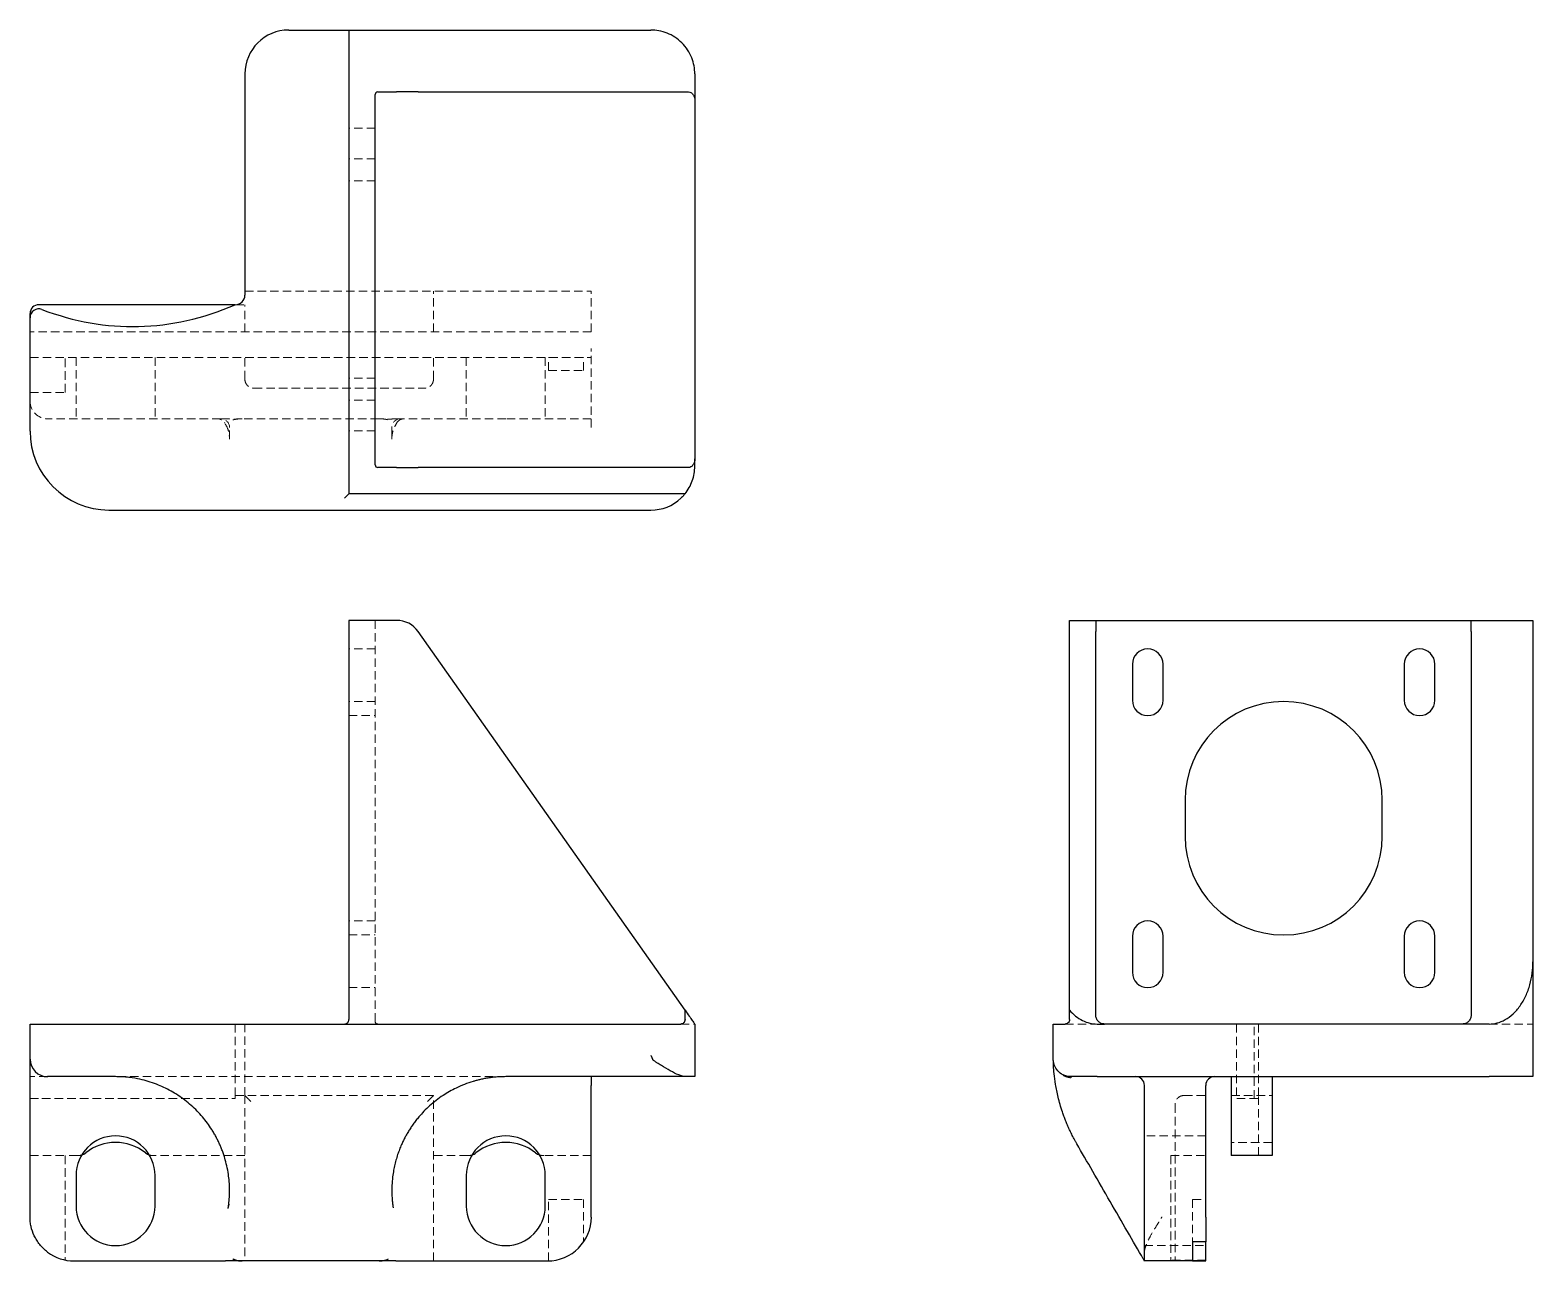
# Model space of a CAD drawing. Header units: millimetres. Extents: x 33 to 259, y 9 to 194.
import ezdxf

# ---------------------------------------------------------------- set-up
doc = ezdxf.new("R2010")
doc.units = ezdxf.units.MM
doc.linetypes.add('HIDDEN', pattern=[1.905, 1.27, -0.635])

msp = doc.modelspace()

# ---------------------------------------------------------------- linework, layer by layer
at = {"color": 7, "linetype": 'Continuous', "lineweight": 25}
for p, q in [((71.92, 194.09), (80.3, 194.09)), ((80.3, 194.09), (80.96, 194.09)), ((80.96, 194.09), (80.96, 124.37)), ((80.96, 194.09), (88.14, 194.09)), ((88.14, 194.09), (91.37, 194.09)), ((91.37, 194.09), (126.4, 194.09)), ((65.32, 187.5), (65.32, 154.25)), ((133, 187.5), (133, 183.47)), ((84.91, 128.72), (84.91, 184.4)), ((85.31, 184.79), (88.14, 184.79)), ((91.37, 184.79), (88.14, 184.79)), ((91.37, 184.79), (132.07, 184.79)), ((133, 183.47), (133, 129.65)), ((63.87, 152.8), (34.32, 152.8)), ((33, 150.85), (33, 151.48)), ((33, 133.8), (33, 150.85)), ((133, 128.52), (133, 129.65)), ((88.14, 128.33), (85.31, 128.33)), ((88.14, 128.33), (91.37, 128.33)), ((132.07, 128.33), (91.37, 128.33)), ((88.14, 124.37), (80.96, 124.37)), ((91.37, 124.37), (88.14, 124.37)), ((131.53, 124.37), (91.37, 124.37)), ((44.87, 121.93), (126.4, 121.93)), ((88.14, 105.34), (80.96, 105.34)), ((80.96, 105.34), (80.96, 45.31)), ((189.37, 105.34), (193.33, 105.34)), ((189.37, 103.66), (189.37, 105.34)), ((193.33, 105.34), (193.33, 103.66)), ((193.33, 105.34), (193.72, 105.34)), ((193.72, 105.34), (249.4, 105.34)), ((249.4, 105.34), (249.79, 105.34)), ((249.79, 105.34), (259.09, 105.34)), ((249.79, 103.66), (249.79, 105.34)), ((259.09, 105.34), (259.09, 103.66)), ((131.53, 46.74), (91.37, 103.66)), ((189.37, 46.74), (189.37, 103.66)), ((193.33, 45.97), (193.33, 103.66)), ((249.79, 103.66), (249.79, 45.97)), ((259.09, 103.66), (259.09, 54)), ((198.83, 98.74), (198.83, 93.33)), ((203.45, 93.33), (203.45, 98.74)), ((239.73, 98.74), (239.73, 93.33)), ((244.35, 93.33), (244.35, 98.74)), ((206.75, 78.29), (206.75, 72.88)), ((236.43, 72.88), (236.43, 78.29)), ((198.83, 57.84), (198.83, 52.43)), ((203.45, 52.43), (203.45, 57.84)), ((239.73, 57.84), (239.73, 52.43)), ((244.35, 52.43), (244.35, 57.84)), ((259.09, 54), (259.09, 36.74)), ((131.53, 45.31), (131.53, 46.74)), ((189.37, 45.31), (189.37, 46.74)), ((33, 39.37), (33, 44.65)), ((33, 44.65), (44.87, 44.65)), ((44.87, 44.65), (126.4, 44.65)), ((126.4, 44.65), (130.91, 44.65)), ((133, 44.65), (133, 36.74)), ((186.93, 39.85), (186.93, 44.65)), ((186.93, 44.65), (188.71, 44.65)), ((193.52, 44.65), (194.65, 44.65)), ((248.47, 44.65), (194.65, 44.65)), ((252.5, 44.65), (248.47, 44.65)), ((33, 35.42), (33, 39.37)), ((44.58, 36.74), (35.64, 36.74)), ((45.86, 36.74), (44.58, 36.74)), ((131.68, 36.74), (104.57, 36.74)), ((117.43, 36.74), (117.43, 35.42)), ((133, 36.74), (131.68, 36.74)), ((193.52, 36.74), (189.57, 36.74)), ((193.52, 36.74), (252.5, 36.74)), ((213.71, 36.74), (213.71, 24.86)), ((219.84, 36.74), (219.84, 24.86)), ((259.09, 36.74), (252.5, 36.74)), ((33, 15.63), (33, 35.42)), ((117.43, 15.63), (117.43, 35.42)), ((200.65, 15.63), (200.65, 35.42)), ((209.88, 15.63), (209.88, 35.42)), ((219.84, 24.86), (213.71, 24.86)), ((39.93, 21.89), (39.93, 17.28)), ((51.8, 17.28), (51.8, 21.89)), ((98.63, 21.89), (98.63, 17.28)), ((110.51, 17.28), (110.51, 21.89)), ((62.89, 17.54), (62.77, 16.92)), ((200.65, 9.03), (200.65, 15.63)), ((209.88, 15.63), (209.88, 11.9)), ((209.88, 11.9), (207.9, 11.9)), ((207.9, 11.9), (207.9, 9.03)), ((209.88, 9.03), (209.88, 11.9)), ((39.6, 9.03), (62.38, 9.03)), ((85.51, 9.03), (64.92, 9.03)), ((88.05, 9.03), (110.84, 9.03)), ((209.88, 9.03), (200.65, 9.03)), ((207.9, 9.03), (209.88, 9.03)), ((209.88, 9.03), (209.88, 9.03))]:
    msp.add_line(p, q, dxfattribs=at)
at = {"color": 7, "linetype": 'HIDDEN', "lineweight": 18}
for p, q in [((84.91, 179.35), (80.96, 179.35)), ((84.91, 174.73), (80.96, 174.73)), ((84.91, 171.43), (80.96, 171.43)), ((65.32, 154.84), (117.43, 154.84)), ((93.69, 148.71), (93.69, 154.84)), ((117.43, 148.71), (117.43, 154.84)), ((63.87, 152.8), (65.32, 152.8)), ((65.32, 148.71), (65.32, 152.8)), ((117.43, 148.71), (33, 148.71)), ((33, 144.88), (117.43, 144.88)), ((38.28, 139.61), (38.28, 144.88)), ((39.93, 144.88), (39.93, 135.65)), ((51.8, 144.88), (51.8, 135.65)), ((65.32, 141.59), (65.32, 144.88)), ((93.69, 141.59), (93.69, 144.88)), ((98.63, 144.88), (98.63, 135.65)), ((110.51, 144.88), (110.51, 135.65)), ((111, 142.9), (111, 144.88)), ((116.28, 142.9), (116.28, 144.88)), ((117.43, 134.33), (117.43, 146.2)), ((111, 142.9), (116.28, 142.9)), ((66.64, 140.27), (92.37, 140.27)), ((84.91, 141.75), (80.96, 141.75)), ((33, 139.61), (38.28, 139.61)), ((84.91, 138.45), (80.96, 138.45)), ((45.86, 135.65), (35.64, 135.65)), ((61.69, 135.65), (45.86, 135.65)), ((63.01, 132.6), (63.01, 134.33)), ((85.51, 135.65), (64.92, 135.65)), ((84.91, 133.83), (80.96, 133.83)), ((87.42, 134.33), (87.42, 132.6)), ((87.91, 135.65), (87.89, 135.65)), ((88.63, 135.65), (88.05, 135.65)), ((104.57, 135.65), (88.74, 135.65)), ((117.43, 135.65), (104.57, 135.65)), ((84.91, 105.34), (84.91, 45.97)), ((84.91, 101.05), (80.96, 101.05)), ((84.91, 93.13), (80.96, 93.13)), ((80.96, 91.02), (84.91, 91.02)), ((84.91, 60.15), (80.96, 60.15)), ((80.96, 58.04), (84.91, 58.04)), ((80.96, 50.13), (84.91, 50.13)), ((84.91, 45.05), (84.91, 45.97)), ((63.87, 44.65), (63.87, 33.9)), ((65.32, 33.9), (65.32, 44.65)), ((130.91, 44.65), (133, 44.65)), ((188.71, 44.65), (193.52, 44.65)), ((214.5, 44.65), (214.5, 33.44)), ((217.17, 33.44), (217.17, 44.65)), ((217.8, 44.65), (217.8, 33.9)), ((252.5, 44.65), (259.09, 44.65)), ((35.64, 36.74), (33, 36.74)), ((104.57, 36.74), (45.86, 36.74)), ((187.17, 38.31), (187.13, 38.36)), ((33, 33.44), (34.79, 33.44)), ((63.87, 33.44), (63.87, 33.9)), ((63.87, 33.9), (65.32, 33.9)), ((65.32, 33.9), (65.32, 9.03)), ((93.69, 33.9), (65.32, 33.9)), ((93.69, 9.03), (93.69, 33.9)), ((205.27, 32.58), (205.27, 9.03)), ((206.59, 33.9), (209.88, 33.9)), ((213.71, 33.9), (219.84, 33.9)), ((217.8, 24.86), (217.8, 33.9)), ((209.88, 27.83), (200.65, 27.83)), ((219.84, 26.84), (213.71, 26.84)), ((33, 24.86), (38.28, 24.86)), ((38.28, 24.86), (38.28, 9.16)), ((40.15, 24.86), (38.28, 24.86)), ((65.32, 24.86), (51.58, 24.86)), ((98.86, 24.86), (93.69, 24.86)), ((117.43, 24.86), (110.28, 24.86)), ((204.61, 24.86), (209.88, 24.86)), ((204.61, 24.86), (204.61, 9.16)), ((111, 9.03), (111, 18.27)), ((111, 18.27), (116.28, 18.27)), ((116.28, 18.27), (116.28, 11.9)), ((207.9, 18.27), (209.88, 18.27)), ((207.9, 18.27), (207.9, 11.9)), ((200.65, 11.34), (209.88, 11.34)), ((209.88, 9.16), (204.61, 9.16))]:
    msp.add_line(p, q, dxfattribs=at)
at = {"color": 7, "linetype": 'Continuous', "lineweight": 25}
for centre, radius, start, end in [((71.92, 187.5), 6.6, 90, 180), ((85.31, 184.4), 0.396, 90, 180), ((63.87, 154.25), 1.45, 270, 0), ((34.32, 151.48), 1.32, 90, 180), ((34.32, 150.85), 1.32, 69.2978, 180), ((44.87, 133.8), 11.87, 180, 270), ((85.31, 128.72), 0.396, 180, 270), ((126.4, 128.52), 6.6, 270, 313.1136), ((88.14, 101.38), 3.96, 35.2005, 90), ((201.14, 98.74), 2.31, 0, 180), ((242.04, 98.74), 2.31, 0, 180), ((201.14, 93.33), 2.31, 180, 0), ((221.59, 78.29), 14.84, 0, 180), ((242.04, 93.33), 2.31, 180, 0), ((221.59, 72.88), 14.84, 180, 0), ((201.14, 57.84), 2.31, 0, 180), ((242.04, 57.84), 2.31, 0, 180), ((201.14, 52.43), 2.31, 180, 0), ((242.04, 52.43), 2.31, 180, 0), ((35.64, 39.37), 2.64, 180, 270), ((199.33, 35.42), 1.32, 0, 90), ((211.2, 35.42), 1.32, 90, 180), ((45.86, 21.89), 5.94, 0, 180), ((104.57, 21.89), 5.94, 0, 180), ((40.15, 26.84), 1.98, 288.644, 308.2132), ((45.86, 19.58), 7.26, 51.7868, 128.2132), ((51.58, 26.84), 1.98, 231.7868, 251.356), ((98.86, 26.84), 1.98, 288.644, 308.2132), ((104.57, 19.58), 7.26, 51.7868, 128.2132), ((110.28, 26.84), 1.98, 231.7868, 251.356), ((45.86, 17.28), 5.94, 180, 0), ((104.57, 17.28), 5.94, 180, 0), ((110.84, 15.63), 6.6, 270, 0), ((39.6, 15.63), 6.6, 233.1301, 270)]:
    msp.add_arc(centre, radius, start, end, dxfattribs=at)
at = {"color": 7, "linetype": 'HIDDEN', "lineweight": 18}
for centre, radius, start, end in [((35.64, 138.29), 2.64, 180, 270), ((61.69, 134.33), 1.32, 0, 90), ((88.74, 134.33), 1.32, 90, 180), ((85.31, 45.05), 0.396, 180, 270), ((40.15, 26.84), 1.98, 270, 288.644), ((51.58, 26.84), 1.98, 251.356, 270), ((98.86, 26.84), 1.98, 270, 288.644), ((110.28, 26.84), 1.98, 251.356, 270)]:
    msp.add_arc(centre, radius, start, end, dxfattribs=at)
at = {"color": 7, "linetype": 'Continuous', "lineweight": 25}
for points, knots in [([(133, 187.5), (133, 187.88), (132.97, 188.29), (132.81, 189.1), (132.7, 189.52), (132.38, 190.33), (132.17, 190.73), (131.68, 191.48), (131.39, 191.84), (130.75, 192.48), (130.39, 192.77), (129.64, 193.26), (129.24, 193.47), (128.43, 193.79), (128.01, 193.91), (127.2, 194.06), (126.79, 194.09), (126.4, 194.09)], [0, 0, 0, 0, 0.125, 0.125, 0.25, 0.25, 0.375, 0.375, 0.5, 0.5, 0.625, 0.625, 0.75, 0.75, 0.875, 0.875, 1, 1, 1, 1]), ([(132.07, 184.79), (132.18, 184.79), (132.3, 184.76), (132.53, 184.63), (132.64, 184.53), (132.82, 184.28), (132.89, 184.12), (132.98, 183.79), (133, 183.63), (133, 183.47)], [0, 0, 0, 0, 0.25, 0.25, 0.5, 0.5, 0.75, 0.75, 1, 1, 1, 1]), ([(133, 129.65), (133, 129.49), (132.98, 129.32), (132.89, 129), (132.82, 128.84), (132.64, 128.58), (132.53, 128.48), (132.3, 128.35), (132.18, 128.33), (132.07, 128.33)], [0, 0, 0, 0, 0.25, 0.25, 0.5, 0.5, 0.75, 0.75, 1, 1, 1, 1]), ([(131.53, 124.37), (131.99, 124.94), (132.37, 125.61), (132.75, 126.68), (132.84, 127.04), (132.97, 127.78), (133, 128.16), (133, 128.52)], [0, 0, 0, 0, 0.5, 0.5, 0.75, 0.75, 1, 1, 1, 1]), ([(80.3, 123.71), (80.37, 123.79), (80.46, 123.87), (80.62, 124.03), (80.7, 124.11), (80.83, 124.24), (80.88, 124.29), (80.94, 124.35), (80.96, 124.37), (80.96, 124.37)], [0, 0, 0, 0, 0.25, 0.25, 0.5, 0.5, 0.75, 0.75, 1, 1, 1, 1]), ([(131.53, 124.37), (131.53, 124.37), (131.51, 124.34), (131.43, 124.26), (131.38, 124.2), (131.27, 124.07), (131.2, 124), (131.06, 123.85), (130.99, 123.78), (130.91, 123.71)], [0, 0, 0, 0, 0.25, 0.25, 0.5, 0.5, 0.75, 0.75, 1, 1, 1, 1]), ([(252.5, 44.65), (252.88, 44.65), (253.29, 44.7), (254.1, 44.91), (254.52, 45.08), (255.33, 45.54), (255.73, 45.83), (256.48, 46.52), (256.84, 46.93), (257.48, 47.85), (257.77, 48.35), (258.26, 49.42), (258.47, 49.98), (258.79, 51.14), (258.91, 51.72), (259.06, 52.88), (259.09, 53.45), (259.09, 54)], [0, 0, 0, 0, 0.125, 0.125, 0.25, 0.25, 0.375, 0.375, 0.5, 0.5, 0.625, 0.625, 0.75, 0.75, 0.875, 0.875, 1, 1, 1, 1]), ([(80.3, 44.65), (80.37, 44.65), (80.46, 44.66), (80.62, 44.73), (80.7, 44.78), (80.83, 44.91), (80.88, 44.99), (80.94, 45.15), (80.96, 45.23), (80.96, 45.31)], [0, 0, 0, 0, 0.25, 0.25, 0.5, 0.5, 0.75, 0.75, 1, 1, 1, 1]), ([(131.53, 45.31), (131.53, 45.21), (131.51, 45.1), (131.43, 44.93), (131.38, 44.86), (131.27, 44.75), (131.2, 44.71), (131.06, 44.66), (130.99, 44.65), (130.91, 44.65)], [0, 0, 0, 0, 0.25, 0.25, 0.5, 0.5, 0.75, 0.75, 1, 1, 1, 1]), ([(131.53, 46.74), (131.99, 46.08), (132.37, 45.55), (132.75, 45.01), (132.84, 44.87), (132.97, 44.69), (133, 44.65), (133, 44.65)], [0, 0, 0, 0, 0.5, 0.5, 0.75, 0.75, 1, 1, 1, 1]), ([(189.37, 45.31), (189.37, 45.21), (189.34, 45.1), (189.26, 44.93), (189.2, 44.86), (189.07, 44.75), (189, 44.71), (188.85, 44.66), (188.78, 44.65), (188.71, 44.65)], [0, 0, 0, 0, 0.25, 0.25, 0.5, 0.5, 0.75, 0.75, 1, 1, 1, 1]), ([(189.37, 46.74), (189.94, 46.08), (190.61, 45.55), (191.68, 45.01), (192.04, 44.87), (192.78, 44.69), (193.16, 44.65), (193.52, 44.65)], [0, 0, 0, 0, 0.5, 0.5, 0.75, 0.75, 1, 1, 1, 1]), ([(194.65, 44.65), (194.49, 44.65), (194.32, 44.68), (194, 44.81), (193.84, 44.91), (193.58, 45.17), (193.48, 45.32), (193.35, 45.65), (193.33, 45.81), (193.33, 45.97)], [0, 0, 0, 0, 0.25, 0.25, 0.5, 0.5, 0.75, 0.75, 1, 1, 1, 1]), ([(249.79, 45.97), (249.79, 45.81), (249.76, 45.65), (249.63, 45.32), (249.53, 45.17), (249.28, 44.91), (249.12, 44.81), (248.79, 44.68), (248.63, 44.65), (248.47, 44.65)], [0, 0, 0, 0, 0.25, 0.25, 0.5, 0.5, 0.75, 0.75, 1, 1, 1, 1]), ([(131.68, 36.74), (131.52, 36.74), (131.34, 36.76), (130.97, 36.85), (130.78, 36.92), (130.17, 37.16), (129.75, 37.37), (128.88, 37.86), (128.43, 38.12), (127.76, 38.54), (127.54, 38.68), (127.2, 38.9), (127.08, 38.97), (126.92, 39.09), (126.86, 39.13), (126.78, 39.19), (126.76, 39.22), (126.71, 39.26), (126.68, 39.29), (126.67, 39.32)], [0, 0, 0, 0, 0.125, 0.125, 0.25, 0.25, 0.5, 0.5, 0.75, 0.75, 0.875, 0.875, 0.9375, 0.9375, 0.96875, 0.96875, 0.984375, 0.984375, 1, 1, 1, 1]), ([(189.57, 36.74), (189.35, 36.74), (189.15, 36.76), (188.76, 36.85), (188.58, 36.92), (188.09, 37.16), (187.82, 37.37), (187.39, 37.86), (187.23, 38.12), (187.07, 38.54), (187.02, 38.68), (186.98, 38.9), (186.96, 38.97), (186.95, 39.09), (186.94, 39.13), (186.94, 39.19), (186.94, 39.22), (186.94, 39.26), (186.93, 39.29), (186.93, 39.32)], [0, 0, 0, 0, 0.125, 0.125, 0.25, 0.25, 0.5, 0.5, 0.75, 0.75, 0.875, 0.875, 0.9375, 0.9375, 0.96875, 0.96875, 0.984375, 0.984375, 1, 1, 1, 1]), ([(190.47, 26.65), (190.4, 26.77), (190.26, 27.01), (190.07, 27.36), (189.88, 27.72), (189.71, 28.07), (189.53, 28.42), (189.37, 28.76), (189.21, 29.11), (189.06, 29.45), (188.92, 29.79), (188.79, 30.12), (188.66, 30.45), (188.53, 30.78), (188.42, 31.11), (188.08, 32.1), (187.63, 33.68), (187.25, 35.62), (187.05, 37.22), (186.98, 38.13), (186.96, 38.6), (186.95, 38.83), (186.94, 39.01), (186.94, 39.15), (186.94, 39.25), (186.93, 39.31), (186.93, 39.32), (186.93, 39.32)], [0, 0, 0, 0, 0.018417, 0.036721, 0.054917, 0.073011, 0.091011, 0.108922, 0.126751, 0.144505, 0.16219, 0.179813, 0.197381, 0.214901, 0.23238, 0.249825, 0.37541, 0.499633, 0.625012, 0.749414, 0.785549, 0.821437, 0.857159, 0.892794, 0.928426, 0.964134, 1, 1, 1, 1]), ([(61.4, 26.85), (61.35, 26.95), (61.27, 27.13), (61.12, 27.41), (60.98, 27.69), (60.83, 27.97), (60.66, 28.25), (60.5, 28.53), (60.18, 29.04), (59.68, 29.77), (58.95, 30.69), (58.13, 31.59), (56.96, 32.71), (55.31, 33.97), (53.51, 34.97), (51.99, 35.62), (50.79, 36.03), (49.45, 36.38), (48.3, 36.57), (47.33, 36.68), (46.62, 36.73), (46.12, 36.73), (45.86, 36.74)], [0, 0, 0, 0, 0.017921, 0.035857, 0.053814, 0.071798, 0.089818, 0.107879, 0.125988, 0.187893, 0.251145, 0.312059, 0.375357, 0.500694, 0.62496, 0.684159, 0.75033, 0.814884, 0.892727, 0.925186, 0.960944, 1, 1, 1, 1]), ([(104.57, 36.74), (104.43, 36.73), (104.14, 36.73), (103.73, 36.72), (103.32, 36.69), (102.94, 36.66), (102.56, 36.62), (102.21, 36.57), (101.86, 36.52), (101.53, 36.47), (101.22, 36.41), (100.92, 36.34), (100.64, 36.28), (100.37, 36.21), (100.11, 36.15), (99.87, 36.08), (98.85, 35.78), (97.22, 35.15), (95.01, 33.9), (93.11, 32.42), (91.81, 31.08), (91.05, 30.14), (90.64, 29.59), (90.26, 29.04), (89.91, 28.49), (89.59, 27.94), (89.3, 27.4), (89.12, 27.03), (89.04, 26.85)], [0, 0, 0, 0, 0.021597, 0.042495, 0.062696, 0.082198, 0.101001, 0.119107, 0.136514, 0.153223, 0.169234, 0.184547, 0.199161, 0.213077, 0.226296, 0.238816, 0.250638, 0.386961, 0.500524, 0.631277, 0.750305, 0.786915, 0.823131, 0.859001, 0.894574, 0.929897, 0.965022, 1, 1, 1, 1]), ([(189.57, 36.74), (189.57, 36.73), (189.57, 36.72), (189.57, 36.66), (189.58, 36.59), (189.58, 36.56)], [0, 0, 0, 0, 0.369827, 0.713554, 1, 1, 1, 1]), ([(62.82, 16.99), (62.83, 17.11), (62.87, 17.38), (62.92, 17.82), (62.97, 18.32), (63, 18.89), (63.02, 19.78), (62.98, 20.84), (62.84, 22.12), (62.62, 23.3), (62.35, 24.33), (62.1, 25.13), (61.88, 25.73), (61.65, 26.3), (61.48, 26.67), (61.4, 26.85)], [0, 0, 0, 0, 0.037568, 0.081372, 0.131411, 0.187686, 0.250195, 0.399463, 0.503158, 0.63617, 0.754499, 0.819183, 0.881659, 0.94193, 1, 1, 1, 1]), ([(89.04, 26.85), (88.98, 26.74), (88.88, 26.51), (88.72, 26.15), (88.58, 25.78), (88.43, 25.4), (88.3, 25.01), (88.17, 24.6), (88.04, 24.18), (87.93, 23.75), (87.79, 23.17), (87.64, 22.4), (87.52, 21.52), (87.44, 20.57), (87.43, 19.95), (87.42, 19.58)], [0, 0, 0, 0, 0.049396, 0.10023, 0.152505, 0.20622, 0.261377, 0.317976, 0.376019, 0.435505, 0.496435, 0.615333, 0.748514, 0.853266, 1, 1, 1, 1]), ([(200.47, 9.34), (199.73, 10.62), (198.92, 12.02), (197.24, 14.93), (196.36, 16.44), (194.61, 19.48), (193.73, 21.01), (192.04, 23.94), (191.22, 25.34), (190.47, 26.65)], [0, 0, 0, 0, 0.25, 0.25, 0.5, 0.5, 0.75, 0.75, 1, 1, 1, 1]), ([(87.42, 19.58), (87.42, 19.44), (87.42, 19.17), (87.44, 18.78), (87.46, 18.41), (87.49, 18.08), (87.52, 17.76), (87.55, 17.48), (87.58, 17.23), (87.61, 17.06), (87.62, 16.99)], [0, 0, 0, 0, 0.161574, 0.312698, 0.453372, 0.583597, 0.703372, 0.812698, 0.911574, 1, 1, 1, 1]), ([(35.64, 10.35), (35.41, 10.52), (35.2, 10.7), (34.8, 11.09), (34.62, 11.29), (34.28, 11.71), (34.13, 11.93), (33.86, 12.37), (33.73, 12.59), (33.41, 13.28), (33.26, 13.74), (33.1, 14.44), (33.06, 14.67), (33.01, 15.15), (33, 15.39), (33, 15.63)], [0, 0, 0, 0, 0.125, 0.125, 0.25, 0.25, 0.375, 0.375, 0.5, 0.5, 0.75, 0.75, 0.875, 0.875, 1, 1, 1, 1]), ([(63.52, 9.34), (63.56, 9.32), (63.64, 9.27), (63.77, 9.22), (63.91, 9.17), (64.05, 9.13), (64.26, 9.08), (64.55, 9.04), (64.8, 9.03), (64.92, 9.03)], [0, 0, 0, 0, 0.096124, 0.193899, 0.293768, 0.396144, 0.501413, 0.745182, 1, 1, 1, 1]), ([(85.51, 9.03), (85.58, 9.03), (85.7, 9.03), (85.88, 9.05), (86.06, 9.07), (86.26, 9.1), (86.47, 9.16), (86.7, 9.23), (86.84, 9.3), (86.91, 9.34)], [0, 0, 0, 0, 0.1285957, 0.2541633, 0.3771097, 0.4978685, 0.6717674, 0.8384999, 1, 1, 1, 1]), ([(200.47, 9.34), (200.49, 9.31), (200.51, 9.27), (200.53, 9.22), (200.55, 9.18), (200.57, 9.13), (200.59, 9.07), (200.6, 9.04), (200.6, 9.03), (200.6, 9.03)], [0, 0, 0, 0, 0.219106, 0.319514, 0.414103, 0.511551, 0.62896, 0.983398, 1, 1, 1, 1]), ([(64.92, 9.03), (64.5, 9.03), (64.07, 9.03), (63.44, 9.03), (63.23, 9.03), (62.8, 9.03), (62.59, 9.03), (62.38, 9.03)], [0, 0, 0, 0, 0.5, 0.5, 0.75, 0.75, 1, 1, 1, 1]), ([(88.05, 9.03), (87.84, 9.03), (87.63, 9.03), (87.21, 9.03), (87, 9.03), (86.36, 9.03), (85.94, 9.03), (85.51, 9.03)], [0, 0, 0, 0, 0.25, 0.25, 0.5, 0.5, 1, 1, 1, 1])]:
    msp.add_open_spline(points, degree=3, knots=knots, dxfattribs=at)
for points in [[(34.79, 152.08), (44.48, 148.42), (54.18, 148.66), (63.87, 152.8)], [(126.67, 39.32), (126.58, 39.67), (126.49, 39.85), (126.4, 39.85)], [(186.93, 39.32), (186.93, 39.67), (186.93, 39.85), (186.93, 39.85)]]:
    msp.add_open_spline(points, degree=3, dxfattribs=at)
at = {"color": 7, "linetype": 'HIDDEN', "lineweight": 18}
for points, knots in [([(65.32, 141.59), (65.32, 141.43), (65.35, 141.26), (65.48, 140.94), (65.58, 140.78), (65.84, 140.52), (65.99, 140.42), (66.32, 140.29), (66.49, 140.27), (66.64, 140.27)], [0, 0, 0, 0, 0.25, 0.25, 0.5, 0.5, 0.75, 0.75, 1, 1, 1, 1]), ([(93.69, 141.59), (93.69, 141.43), (93.66, 141.26), (93.53, 140.94), (93.43, 140.78), (93.17, 140.52), (93.01, 140.42), (92.69, 140.29), (92.52, 140.27), (92.37, 140.27)], [0, 0, 0, 0, 0.25, 0.25, 0.5, 0.5, 0.75, 0.75, 1, 1, 1, 1]), ([(61.38, 135.65), (61.34, 135.65), (61.21, 135.65), (61.15, 135.65), (61.15, 135.65), (61.23, 135.65), (61.35, 135.65), (61.38, 135.65)], [0, 0, 0, 0, 0.111812, 0.304866, 0.497571, 0.84219, 1, 1, 1, 1]), ([(62.47, 135.65), (62.44, 135.65), (62.23, 135.65), (61.96, 135.64), (61.63, 135.64), (61.5, 135.63), (61.52, 135.6), (61.62, 135.56), (61.76, 135.51), (61.89, 135.45), (61.99, 135.38), (62.07, 135.33), (62.1, 135.3), (62.12, 135.28), (62.14, 135.26), (62.16, 135.24), (62.17, 135.23), (62.19, 135.2), (62.21, 135.17), (62.26, 135.1), (62.27, 135.04), (62.28, 135.02), (62.28, 135.01)], [0, 0, 0, 0, 0.012436, 0.098811, 0.182061, 0.338354, 0.4763, 0.589944, 0.675863, 0.735802, 0.773209, 0.784966, 0.789526, 0.793461, 0.797048, 0.800604, 0.804412, 0.808674, 0.818951, 0.831808, 0.905568, 1, 1, 1, 1]), ([(62.38, 135.65), (62.14, 135.65), (61.91, 135.65), (61.79, 135.65), (61.79, 135.65)], [0, 0, 0, 0, 0.993703, 1, 1, 1, 1]), ([(62.34, 134.89), (62.39, 134.82), (62.64, 134.43), (62.92, 133.69), (62.98, 132.98), (63.01, 132.6)], [0, 0, 0, 0, 0.105274, 0.524768, 1, 1, 1, 1]), ([(64.92, 135.65), (64.5, 135.65), (64.07, 135.61), (63.44, 135.6), (63.23, 135.6), (62.8, 135.63), (62.59, 135.65), (62.38, 135.65)], [0, 0, 0, 0, 0.5, 0.5, 0.75, 0.75, 1, 1, 1, 1]), ([(63.52, 135.47), (63.56, 135.48), (63.64, 135.51), (63.77, 135.54), (63.91, 135.57), (64.05, 135.59), (64.26, 135.62), (64.55, 135.64), (64.8, 135.65), (64.92, 135.65)], [0, 0, 0, 0, 0.096124, 0.193899, 0.293768, 0.396144, 0.501413, 0.745182, 1, 1, 1, 1]), ([(88.05, 135.65), (87.84, 135.65), (87.63, 135.63), (87.21, 135.6), (87, 135.6), (86.36, 135.61), (85.94, 135.65), (85.51, 135.65)], [0, 0, 0, 0, 0.25, 0.25, 0.5, 0.5, 1, 1, 1, 1]), ([(85.51, 135.65), (85.58, 135.65), (85.7, 135.65), (85.88, 135.64), (86.06, 135.63), (86.26, 135.61), (86.47, 135.58), (86.7, 135.53), (86.84, 135.49), (86.91, 135.47)], [0, 0, 0, 0, 0.1285957, 0.2541633, 0.3771097, 0.4978685, 0.6717674, 0.8384999, 1, 1, 1, 1]), ([(87.42, 132.6), (87.43, 132.85), (87.47, 133.39), (87.69, 134.17), (87.98, 134.68), (88.11, 134.92)], [0, 0, 0, 0, 0.329352, 0.694907, 1, 1, 1, 1]), ([(88.13, 134.98), (88.18, 135.05), (88.27, 135.2), (88.45, 135.36), (88.62, 135.48), (88.77, 135.55), (88.9, 135.6), (88.96, 135.61), (88.99, 135.63), (88.93, 135.64), (88.74, 135.64), (88.46, 135.64), (88.15, 135.65), (87.93, 135.65), (87.91, 135.65)], [0, 0, 0, 0, 0.051966, 0.100398, 0.14583, 0.190463, 0.237413, 0.318497, 0.425552, 0.614287, 0.72816, 0.853952, 0.99211, 1, 1, 1, 1]), ([(88.92, 135.65), (89.03, 135.65), (89.24, 135.65), (89.31, 135.65), (89.22, 135.65), (89.1, 135.65), (89.05, 135.65)], [0, 0, 0, 0, 0.36875, 0.737145, 0.882043, 1, 1, 1, 1]), ([(189.58, 36.56), (189.34, 36.6), (188.84, 36.7), (188.15, 37.05), (187.81, 37.41), (187.65, 37.57)], [0, 0, 0, 0, 0.340077, 0.697491, 1, 1, 1, 1]), ([(65.32, 33.9), (65.32, 33.9), (65.35, 33.87), (65.48, 33.74), (65.58, 33.64), (65.84, 33.38), (65.99, 33.23), (66.32, 32.9), (66.49, 32.74), (66.64, 32.58)], [0, 0, 0, 0, 0.25, 0.25, 0.5, 0.5, 0.75, 0.75, 1, 1, 1, 1]), ([(93.69, 33.9), (93.69, 33.9), (93.66, 33.87), (93.53, 33.74), (93.43, 33.64), (93.17, 33.38), (93.01, 33.23), (92.69, 32.9), (92.52, 32.74), (92.37, 32.58)], [0, 0, 0, 0, 0.25, 0.25, 0.5, 0.5, 0.75, 0.75, 1, 1, 1, 1]), ([(206.59, 33.9), (206.43, 33.9), (206.26, 33.87), (205.94, 33.74), (205.78, 33.64), (205.52, 33.38), (205.42, 33.23), (205.29, 32.9), (205.27, 32.74), (205.27, 32.58)], [0, 0, 0, 0, 0.25, 0.25, 0.5, 0.5, 0.75, 0.75, 1, 1, 1, 1]), ([(214.56, 33.44), (214.55, 33.44), (214.55, 33.44), (215.1, 33.44), (216.14, 33.44), (217.24, 33.44), (217.8, 33.44)], [0, 0, 0, 0, 0.157804, 0.431383, 0.710967, 1, 1, 1, 1]), ([(200.6, 9.08), (200.6, 9.08), (200.6, 9.08), (200.6, 9.07), (200.61, 9.11), (200.61, 9.21), (200.61, 9.39), (200.62, 9.75), (200.61, 10.39), (200.61, 11.31), (200.62, 12.75), (200.64, 14.68), (200.64, 16.26), (200.65, 17.06)], [0, 0, 0, 0, 0.00392, 0.007954, 0.035251, 0.066112, 0.101025, 0.140211, 0.231285, 0.338766, 0.459212, 0.727017, 1, 1, 1, 1]), ([(200.65, 10.35), (200.65, 10.52), (200.68, 10.7), (200.78, 11.09), (200.85, 11.29), (201.02, 11.71), (201.12, 11.93), (201.33, 12.37), (201.45, 12.59), (201.83, 13.28), (202.11, 13.74), (202.54, 14.44), (202.69, 14.67), (202.99, 15.15), (203.14, 15.39), (203.29, 15.63)], [0, 0, 0, 0, 0.125, 0.125, 0.25, 0.25, 0.375, 0.375, 0.5, 0.5, 0.75, 0.75, 0.875, 0.875, 1, 1, 1, 1]), ([(200.65, 9.03), (200.65, 9.03), (200.65, 9.03), (200.64, 9.05), (200.63, 9.07), (200.61, 9.1), (200.58, 9.16), (200.53, 9.23), (200.49, 9.3), (200.47, 9.34)], [0, 0, 0, 0, 0.1285957, 0.2541633, 0.3771097, 0.4978685, 0.6717674, 0.8384999, 1, 1, 1, 1])]:
    msp.add_open_spline(points, degree=3, knots=knots, dxfattribs=at)
msp.add_open_spline([(34.79, 33.44), (44.48, 33.44), (54.18, 33.44), (63.87, 33.44)], degree=3, dxfattribs=at)

doc.saveas('drawing.dxf')
